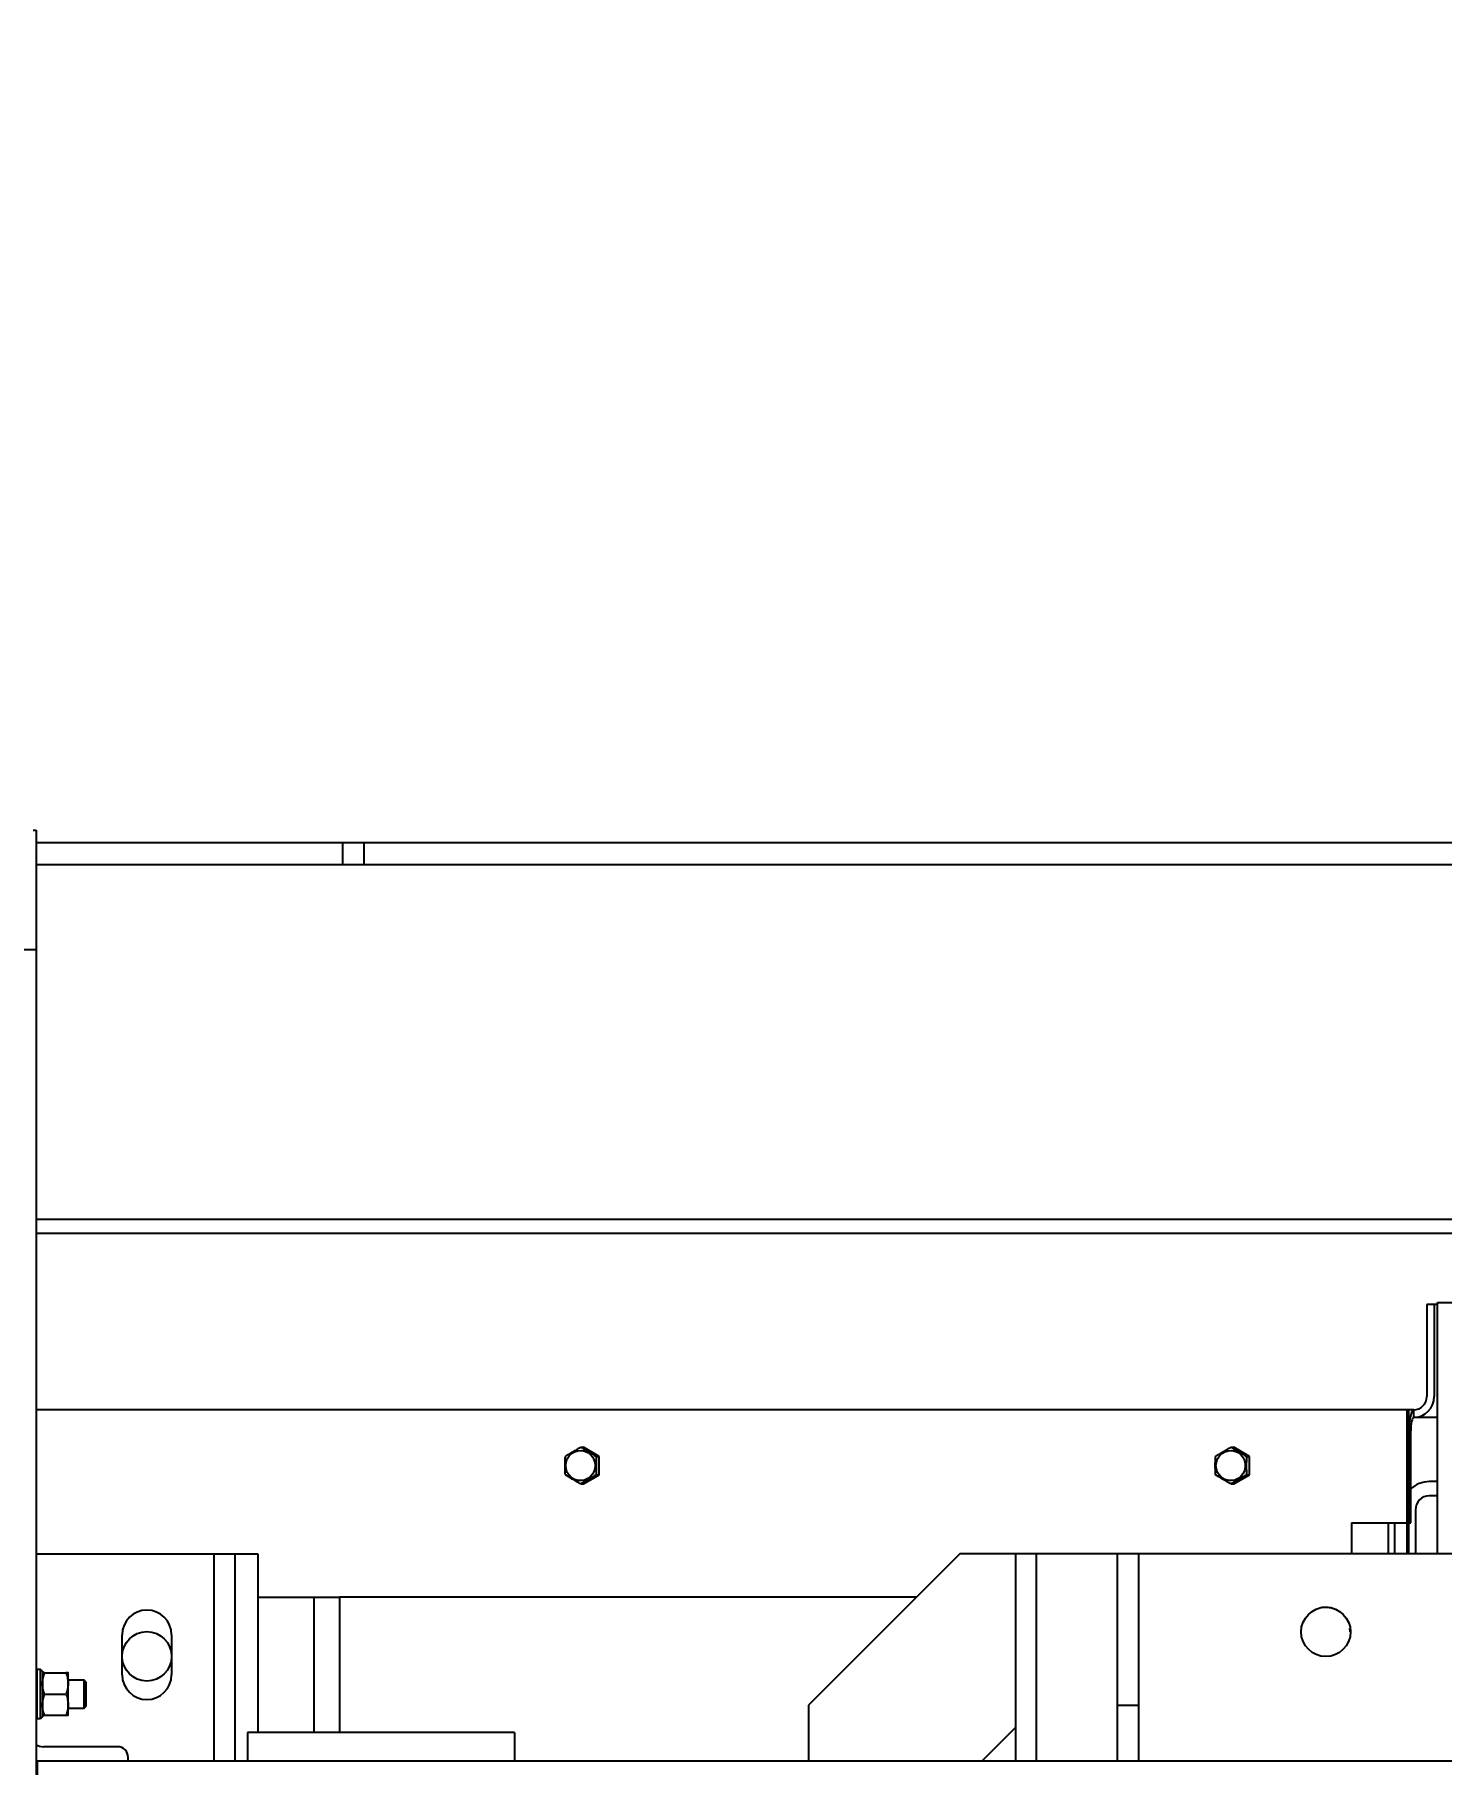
# Model space of a CAD drawing. Header units: millimetres. Extents: x 1293 to 41893, y 1011 to 26911.
# Drawn here: x 10510 to 10932, y 15098 to 15616 of the extents above; entities that cross this region are included whole.
import ezdxf

# ---------------------------------------------------------------- set-up
doc = ezdxf.new("R2010")
doc.units = ezdxf.units.MM
doc.header["$LTSCALE"] = 50
for name, color, linetype in [('CAPA_1', 7, 'Continuous'), ('MAQUINAS', 11, 'Continuous'), ('STRUC', 4, 'Continuous')]:
    doc.layers.add(name, color=color, linetype=linetype)
doc.styles.add('SLDTEXTSTYLE0', font='TXT', dxfattribs={"width": 0.75})
doc.dimstyles.new('SLDDIMSTYLE0', dxfattribs={"dimtxt": 100, "dimasz": 100, "dimexe": 0, "dimexo": 0.0625, "dimgap": 25, "dimtad": 2, "dimdec": 0, "dimlfac": 1.5, "dimrnd": 1e-09, "dimzin": 12, "dimdsep": 46, "dimtxsty": 'SLDTEXTSTYLE0', "dimsah": 1, "dimcen": 0.09, "dimadec": 0, "dimazin": 3, "dimtfac": 1, "dimtdec": 0, "dimtofl": 0, "dimtmove": 0, "dimatfit": 3, "dimfxl": 1, "dimfrac": 2, "dimtolj": 1, "dimtzin": 12, "dimarcsym": 0})

# ---------------------------------------------------------------- blocks, each defined once
blk = doc.blocks.new('_D_18')
at = {"layer": 'CAPA_1', "transparency": 16777216}
for p, q in [((6530.12, 15837.67), (6530.12, 16976.53)), ((16745.16, 15322.37), (16745.16, 16976.53)), ((6530.12, 16926.53), (16745.16, 16926.53))]:
    blk.add_line(p, q, dxfattribs=at)
for points in [[(6530.12, 16926.53), (6630.12, 16911.14), (6630.12, 16941.91)], [(16745.16, 16926.53), (16645.16, 16941.91), (16645.16, 16911.14)]]:
    blk.add_solid(points, dxfattribs=at)
at = {"layer": 'CAPA_1', "transparency": 16777216, "insert": (11452.92, 17055.44), "char_height": 100, "attachment_point": 1, "style": 'SLDTEXTSTYLE0'}
blk.add_mtext('15323', dxfattribs=at)

msp = doc.modelspace()

# ---------------------------------------------------------------- linework, layer by layer
at = {"color": 7, "linetype": 'Continuous', "lineweight": 25}
for p, q in [((10509.6426764, 15378.0013487), (10510.5315994, 15378.0013487)), ((10510.5315994, 15378.0013487), (10510.5315994, 15073.5063427)), ((10510.5315994, 15374.2452064), (11111.1268163, 15374.2452064)), ((10602.393483, 15374.2452064), (10602.393483, 15367.5785398)), ((10608.743483, 15374.2452064), (10608.743483, 15367.5785398)), ((10510.5315994, 15342.0803242), (10504.1815994, 15342.0803242)), ((10927.2838093, 15235.8083398), (10927.2838093, 15208.2192064)), ((10930.5278017, 15235.8083398), (10927.2838093, 15235.8083398)), ((10929.5029696, 15235.8083398), (10929.5029696, 15208.2192064)), ((10930.5278017, 15161.0592064), (10930.5278017, 15236.4092064)), ((10930.5278017, 15236.4092064), (10977.0601562, 15236.4092064)), ((10923.3863291, 15204.2192064), (10510.5315994, 15204.2192064)), ((10921.4619028, 15161.0592064), (10921.4619028, 15204.2192064)), ((10921.9741913, 15161.0592064), (10921.9741913, 15204.2192064)), ((10923.3863291, 15201.9416731), (10923.3863291, 15204.2192064)), ((10930.5278017, 15201.9416731), (10923.3863291, 15201.9416731)), ((10922.4865249, 15170.3525398), (10922.4865249, 15197.9416731)), ((10673.7967487, 15193.0518011), (10674.6214864, 15193.0518011)), ((10679.2619238, 15190.3021704), (10674.6214864, 15193.0518011)), ((10678.4371861, 15190.3021704), (10679.2619238, 15190.3021704)), ((10679.2619238, 15184.8029091), (10679.2619238, 15190.3021704)), ((10868.6707617, 15193.0518011), (10869.4954993, 15193.0518011)), ((10874.1359368, 15190.3021704), (10869.4954993, 15193.0518011)), ((10873.3111991, 15190.3021704), (10874.1359368, 15190.3021704)), ((10874.1359368, 15184.8029091), (10874.1359368, 15190.3021704)), ((10674.6214864, 15182.0532785), (10679.2619238, 15184.8029091)), ((10678.4371861, 15184.8029091), (10679.2619238, 15184.8029091)), ((10869.4954993, 15182.0532785), (10874.1359368, 15184.8029091)), ((10873.3111991, 15184.8029091), (10874.1359368, 15184.8029091)), ((10673.7967487, 15182.0532785), (10674.6214864, 15182.0532785)), ((10868.6707617, 15182.0532785), (10869.4954993, 15182.0532785)), ((10930.5278017, 15182.7425398), (10928.0668912, 15182.7425398)), ((10923.9420579, 15174.2758731), (10923.9420579, 15161.0592064)), ((10930.5278017, 15178.5092064), (10928.0668912, 15178.5092064)), ((10904.7987226, 15170.3758731), (10904.7987226, 15161.0592064)), ((10904.7987226, 15170.3758731), (10921.4619028, 15170.3758731)), ((10915.7820577, 15170.3758731), (10915.7820577, 15161.0592064)), ((10917.6527316, 15170.3758731), (10917.6527316, 15161.0592064)), ((10921.9741913, 15170.3525398), (10922.4865249, 15170.3525398)), ((10577.0601562, 15160.9592064), (10510.5315994, 15160.9592064)), ((10563.8851562, 15099.0592064), (10563.8851562, 15160.9592064)), ((10570.2351562, 15099.0592064), (10570.2351562, 15160.9592064)), ((10577.0601562, 15107.5258731), (10577.0601562, 15160.9592064)), ((10787.3768163, 15161.0592064), (10742.043483, 15115.7258731)), ((11274.2568163, 15161.0592064), (10787.3768163, 15161.0592064)), ((10804.043483, 15161.0592064), (10804.043483, 15099.0592064)), ((10810.393483, 15099.0592064), (10810.393483, 15161.0592064)), ((10834.573483, 15161.0592064), (10834.573483, 15099.0592064)), ((10840.923483, 15161.0592064), (10840.923483, 15099.0592064)), ((10577.0601562, 15148.1592064), (10601.4748228, 15148.1592064)), ((10593.7268228, 15148.1592064), (10593.7268228, 15107.5258731)), ((10601.4748228, 15148.1592064), (10601.4748228, 15107.5258731)), ((10536.3184895, 15124.8425398), (10536.3184895, 15136.8425398)), ((10551.1351562, 15136.8425398), (10551.1351562, 15124.8425398)), ((10510.7126497, 15126.4252064), (10510.5315994, 15126.2441562)), ((10511.9064497, 15126.4252064), (10510.7126497, 15126.4252064)), ((10510.7126497, 15126.4252064), (10510.7126497, 15111.6932064)), ((10512.4356163, 15125.8960398), (10511.9064497, 15126.4252064)), ((10511.9064497, 15111.6932064), (10511.9064497, 15126.4252064)), ((10512.4356163, 15125.8960398), (10512.4356163, 15112.2223731)), ((10512.4629373, 15125.4092064), (10512.4356163, 15125.3618851)), ((10513.0301585, 15125.4092064), (10519.5626741, 15125.4092064)), ((10520.1572163, 15112.7565278), (10520.1572163, 15125.3618851)), ((10524.8934697, 15123.2925398), (10520.1572163, 15123.2925398)), ((10525.4226363, 15122.7633731), (10524.8934697, 15123.2925398)), ((10524.8934697, 15114.8258731), (10524.8934697, 15123.2925398)), ((10525.4226363, 15122.7633731), (10525.4226363, 15115.3550398)), ((10513.0299723, 15119.0592064), (10519.5628604, 15119.0592064)), ((10510.7126497, 15111.6932064), (10510.5315994, 15111.8742567)), ((10511.9064497, 15111.6932064), (10510.7126497, 15111.6932064)), ((10512.4356163, 15112.2223731), (10511.9064497, 15111.6932064)), ((10512.4356163, 15112.7565278), (10512.4629373, 15112.7092064)), ((10513.0301585, 15112.7092064), (10519.5626741, 15112.7092064)), ((10520.1298953, 15112.7092064), (10520.1572163, 15112.7565278)), ((10520.1572163, 15114.8258731), (10524.8934697, 15114.8258731)), ((10524.8934697, 15114.8258731), (10525.4226363, 15115.3550398)), ((10742.043483, 15115.7258731), (10742.043483, 15099.0592064)), ((10834.573483, 15115.7258731), (10840.923483, 15115.7258731)), ((10573.9401497, 15107.5258731), (10573.9401497, 15099.0592064)), ((10653.9401497, 15107.5258731), (10573.9401497, 15107.5258731)), ((10653.9401497, 15107.5258731), (10653.9401497, 15099.0592064)), ((10794.043483, 15099.0592064), (10804.043483, 15109.0592064)), ((10534.948483, 15103.2925398), (10512.723483, 15103.2925398)), ((10510.5315994, 15099.0592064), (11274.2568163, 15099.0592064)), ((10510.923483, 14108.3592064), (10510.923483, 15099.0592064)), ((10538.123483, 15099.0592064), (10538.123483, 15100.1175398))]:
    msp.add_line(p, q, dxfattribs=at)
at = {"color": 7, "linetype": 'Continuous', "lineweight": 25, "flags": 128}
for points in [[(10923.3863291, 15204.2192064), (10923.1108347, 15204.0985854), (10922.8459274, 15203.7413577), (10922.6017874, 15203.1612513), (10922.3877969, 15202.3805595), (10922.2121795, 15201.4292838), (10922.0816839, 15200.3439811), (10922.0013252, 15199.1663591), (10921.9741913, 15197.9416731)], [(10923.3863291, 15201.9416731), (10923.210786, 15201.8648142), (10923.0419889, 15201.6371912), (10922.8864246, 15201.2675516), (10922.7500714, 15200.7701002), (10922.6381692, 15200.163954), (10922.5550184, 15199.4724068), (10922.5038143, 15198.7220344), (10922.4865249, 15197.9416731)], [(10669.2678393, 15187.5525398), (10669.3864784, 15188.5942612), (10669.7359997, 15189.5798231), (10670.2975606, 15190.4560937), (10671.0408871, 15191.1758329), (10671.9259062, 15191.7002395), (10672.9049064, 15192.0010424), (10673.9251096, 15192.0620255), (10674.9315162, 15191.879901), (10675.8698707, 15191.4644874), (10676.6895862, 15190.8381796), (10677.3464715, 15190.0347422), (10677.8051137, 15189.0974885), (10678.0407875, 15188.0769463), (10678.0407875, 15187.0281332), (10677.8051137, 15186.007591), (10677.3464715, 15185.0703374), (10676.6895862, 15184.2669), (10675.8698707, 15183.6405922), (10674.9315162, 15183.2251786), (10673.9251096, 15183.0430541), (10672.9049064, 15183.1040371), (10671.9259062, 15183.4048401), (10671.0408871, 15183.9292467), (10670.2975606, 15184.6489859), (10669.7359997, 15185.5252564), (10669.3864784, 15186.5108184), (10669.2678393, 15187.5525398)], [(10864.1418523, 15187.5525398), (10864.2604913, 15188.5942612), (10864.6100127, 15189.5798231), (10865.1715736, 15190.4560937), (10865.9149, 15191.1758329), (10866.7999192, 15191.7002395), (10867.7789194, 15192.0010424), (10868.7991225, 15192.0620255), (10869.8055292, 15191.879901), (10870.7438837, 15191.4644874), (10871.5635991, 15190.8381796), (10872.2204844, 15190.0347422), (10872.6791267, 15189.0974885), (10872.9148005, 15188.0769463), (10872.9148005, 15187.0281332), (10872.6791267, 15186.007591), (10872.2204844, 15185.0703374), (10871.5635991, 15184.2669), (10870.7438837, 15183.6405922), (10869.8055292, 15183.2251786), (10868.7991225, 15183.0430541), (10867.7789194, 15183.1040371), (10866.7999192, 15183.4048401), (10865.9149, 15183.9292467), (10865.1715736, 15184.6489859), (10864.6100127, 15185.5252564), (10864.2604913, 15186.5108184), (10864.1418523, 15187.5525398)]]:
    msp.add_lwpolyline(points, dxfattribs=at)
at = {"color": 7, "linetype": 'Continuous', "lineweight": 25}
for centre in [(10897.0601497, 15137.7258731), (10543.7268228, 15130.3758731)]:
    msp.add_circle(centre, 7.4083333, dxfattribs=at)
for centre, radius, start, end in [((10923.3048247, 15208.139791), 6.1986537, 270.75338842, 0.734078053), ((10923.334395, 15208.1686035), 3.9497385, 270.75338842, 0.734078053), ((10928.0890977, 15174.5923191), 8.150251, 90.1561111, 133.425521736), ((10928.1218547, 15174.3294279), 4.1801399, 90.75338842, 180.734078053), ((10543.7268228, 15136.8425398), 7.4083333, 0, 180), ((10543.7268228, 15124.8425398), 7.4083333, 180, 0), ((10512.723483, 15107.5258731), 4.2333333, 238.817362671, 270), ((10534.948483, 15100.1175398), 3.175, 0, 90)]:
    msp.add_arc(centre, radius, start, end, dxfattribs=at)
for points, knots in [([(10669.1563113, 15184.8029091), (10669.1418533, 15185.0389356), (10669.0999756, 15185.7225905), (10669.0581837, 15186.8954796), (10669.057785, 15188.5215508), (10669.119865, 15189.6434932), (10669.1563113, 15190.3021704)], [0, 0, 0, 0, 0.1315464599, 0.3810267709, 0.6366091688, 1, 1, 1, 1]), ([(10669.1563113, 15190.3021704), (10669.531404, 15190.5406763), (10670.2897231, 15191.0228599), (10671.8382747, 15191.9586644), (10673.0383965, 15192.6285212), (10673.7967487, 15193.0518011)], [0, 0, 0, 0, 0.2648633469, 0.5354700776, 1, 1, 1, 1]), ([(10673.7967487, 15193.0518011), (10674.1718414, 15192.8132952), (10674.9301605, 15192.3311117), (10676.4787121, 15191.3953071), (10677.6788339, 15190.7254503), (10678.4371861, 15190.3021704)], [0, 0, 0, 0, 0.2648633469, 0.5354700776, 1, 1, 1, 1]), ([(10678.4371861, 15190.3021704), (10678.4007371, 15189.6434913), (10678.3392953, 15188.5331609), (10678.3388145, 15186.907638), (10678.3801472, 15185.7340803), (10678.4227286, 15185.0389317), (10678.4371861, 15184.8029091)], [0, 0, 0, 0, 0.3633893563, 0.612562675, 0.868454074, 1, 1, 1, 1]), ([(10864.0303242, 15184.8029091), (10864.0158663, 15185.0389356), (10863.9739885, 15185.7225905), (10863.9321967, 15186.8954796), (10863.931798, 15188.5215508), (10863.9938779, 15189.6434932), (10864.0303242, 15190.3021704)], [0, 0, 0, 0, 0.1315464599, 0.3810267709, 0.6366091688, 1, 1, 1, 1]), ([(10864.0303242, 15190.3021704), (10864.4054169, 15190.5406763), (10865.163736, 15191.0228599), (10866.7122877, 15191.9586644), (10867.9124095, 15192.6285212), (10868.6707617, 15193.0518011)], [0, 0, 0, 0, 0.2648633469, 0.5354700776, 1, 1, 1, 1]), ([(10868.6707617, 15193.0518011), (10869.0458544, 15192.8132952), (10869.8041735, 15192.3311117), (10871.3527251, 15191.3953071), (10872.5528469, 15190.7254503), (10873.3111991, 15190.3021704)], [0, 0, 0, 0, 0.2648633469, 0.5354700776, 1, 1, 1, 1]), ([(10873.3111991, 15190.3021704), (10873.2747501, 15189.6434913), (10873.2133082, 15188.5331609), (10873.2128274, 15186.907638), (10873.2541602, 15185.7340803), (10873.2967415, 15185.0389317), (10873.3111991, 15184.8029091)], [0, 0, 0, 0, 0.3633893563, 0.612562675, 0.868454074, 1, 1, 1, 1]), ([(10673.7967487, 15182.0532785), (10673.3668086, 15182.2917843), (10672.4976053, 15182.7739679), (10670.8875199, 15183.7097725), (10669.8266627, 15184.3796293), (10669.1563113, 15184.8029091)], [0, 0, 0, 0, 0.2648633469, 0.5354700776, 1, 1, 1, 1]), ([(10678.4371861, 15184.8029091), (10678.007246, 15184.5644033), (10677.1380427, 15184.0822197), (10675.5279573, 15183.1464151), (10674.4671001, 15182.4765583), (10673.7967487, 15182.0532785)], [0, 0, 0, 0, 0.2648633469, 0.5354700776, 1, 1, 1, 1]), ([(10868.6707617, 15182.0532785), (10868.2408215, 15182.2917843), (10867.3716182, 15182.7739679), (10865.7615329, 15183.7097725), (10864.7006757, 15184.3796293), (10864.0303242, 15184.8029091)], [0, 0, 0, 0, 0.2648633469, 0.5354700776, 1, 1, 1, 1]), ([(10873.3111991, 15184.8029091), (10872.8812589, 15184.5644033), (10872.0120557, 15184.0822197), (10870.4019703, 15183.1464151), (10869.3411131, 15182.4765583), (10868.6707617, 15182.0532785)], [0, 0, 0, 0, 0.2648633469, 0.5354700776, 1, 1, 1, 1]), ([(10513.0299723, 15119.0592064), (10512.8661797, 15119.6103477), (10512.5350426, 15120.7245826), (10512.4139591, 15122.3754561), (10512.5918356, 15123.9535656), (10512.8831612, 15124.9210381), (10513.0301585, 15125.4092064)], [0, 0, 0, 0, 0.2646061211, 0.5349506065, 0.7653448938, 1, 1, 1, 1]), ([(10513.0301585, 15125.4092064), (10512.9478446, 15125.4092064), (10512.7049529, 15125.4092064), (10512.4700153, 15125.4092064), (10512.4954409, 15125.4092064), (10512.5037958, 15125.4092064)], [0, 0, 0, 0, 0.2560436476, 0.755532585, 1, 1, 1, 1]), ([(10519.5626741, 15125.4092064), (10519.7264986, 15124.8580468), (10520.0577001, 15123.7437762), (10520.1788826, 15122.0928841), (10520.0010974, 15120.5147914), (10519.709829, 15119.5473562), (10519.5628604, 15119.0592064)], [0, 0, 0, 0, 0.2646176718, 0.5349733347, 0.7653562273, 1, 1, 1, 1]), ([(10520.091173, 15125.4092064), (10520.0993387, 15125.4092064), (10520.1255689, 15125.4092064), (10519.8919877, 15125.4092064), (10519.644984, 15125.4092064), (10519.5626741, 15125.4092064)], [0, 0, 0, 0, 0.23159422222, 0.74394143612, 1, 1, 1, 1]), ([(10513.0301585, 15112.7092064), (10512.866334, 15113.2603661), (10512.5351326, 15114.3746367), (10512.4139501, 15116.0255288), (10512.5917352, 15117.6036215), (10512.8830037, 15118.5710567), (10513.0299723, 15119.0592064)], [0, 0, 0, 0, 0.2646176718, 0.5349733347, 0.7653562273, 1, 1, 1, 1]), ([(10519.5628604, 15119.0592064), (10519.7266529, 15118.5080652), (10520.05779, 15117.3938303), (10520.1788735, 15115.7429568), (10520.000997, 15114.1648473), (10519.7096715, 15113.1973748), (10519.5626741, 15112.7092064)], [0, 0, 0, 0, 0.2646061211, 0.5349506065, 0.7653448938, 1, 1, 1, 1]), ([(10512.5016597, 15112.7092064), (10512.493494, 15112.7092064), (10512.4672638, 15112.7092064), (10512.700845, 15112.7092064), (10512.9478486, 15112.7092064), (10513.0301585, 15112.7092064)], [0, 0, 0, 0, 0.23159422223, 0.74394143611, 1, 1, 1, 1]), ([(10519.5626741, 15112.7092064), (10519.6449881, 15112.7092064), (10519.8878798, 15112.7092064), (10520.1228173, 15112.7092064), (10520.0973918, 15112.7092064), (10520.0890368, 15112.7092064)], [0, 0, 0, 0, 0.2560436476, 0.755532585, 1, 1, 1, 1])]:
    msp.add_open_spline(points, degree=3, knots=knots, dxfattribs=at)
at = {"layer": 'MAQUINAS', "linetype": 'Continuous', "lineweight": 25}
msp.add_line((10904.393483, 15137.7092064), (10904.288945, 15138.7705984), dxfattribs=at)
msp.add_open_spline([(10899.6820046, 15144.5402875), (10899.2884332, 15144.677481), (10898.4403344, 15144.9731164), (10897.0629768, 15145.0689026), (10896.020847, 15145.0275335), (10895.4980161, 15144.86255), (10895.4325396, 15144.8418884)], degree=3, knots=[0, 0, 0, 0, 0.287762025, 0.6200922194, 0.9524224138, 1, 1, 1, 1], dxfattribs=at)
at = {"layer": 'STRUC', "linetype": 'Continuous', "lineweight": 25}
for p, q in [((11111.1268163, 15367.5785398), (10510.5315994, 15367.5785398)), ((10510.5315994, 15261.4065398), (10958.5241497, 15261.4065398)), ((10510.5315994, 15257.1732064), (10977.0601562, 15257.1732064)), ((10774.4768163, 15148.1592064), (10601.4748228, 15148.1592064))]:
    msp.add_line(p, q, dxfattribs=at)

# ---------------------------------------------------------------- dimensions: what is measured, and where the dimension line sits
at = {"layer": 'CAPA_1'}
dim = msp.add_linear_dim(base=(16745.1618891, 16926.5285398), p1=(6530.1246702, 15774.167696), p2=(16745.1618891, 15258.8741626), dimstyle='SLDDIMSTYLE0', dxfattribs=at)
dim.commit()
dim.dimension.update_dxf_attribs({"geometry": '_D_18', "text_midpoint": (11637.6432797, 16926.5285398), "dimtype": 160})

doc.saveas('drawing.dxf')
